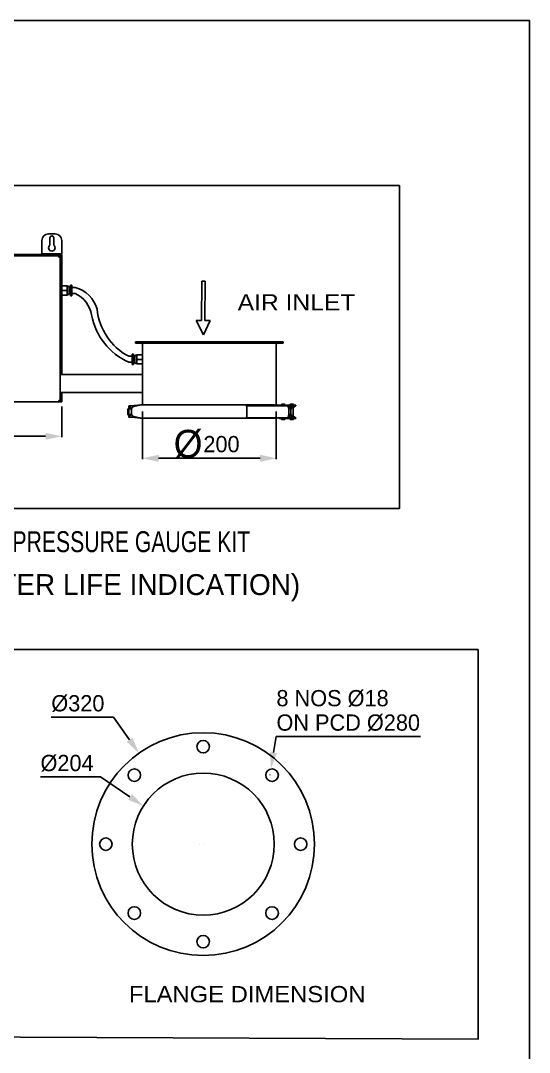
# Model space of a CAD drawing. Header units: millimetres. Extents: x 395 to 3386, y 0 to 2798.
# Drawn here: x 2655 to 3386, y 1317 to 2798 of the extents above; entities that cross this region are included whole.
import ezdxf
from ezdxf.enums import TextEntityAlignment as Align

# ---------------------------------------------------------------- set-up
doc = ezdxf.new("R2010")
doc.units = ezdxf.units.MM
doc.header["$LTSCALE"] = 217.8
doc.header["$PDMODE"] = 3
doc.header["$PDSIZE"] = 8
doc.layers.get('0').update_dxf_attribs({"linetype": 'CONTINUOUS'})
doc.layers.get('Defpoints').update_dxf_attribs({"linetype": 'CONTINUOUS'})
doc.styles.get("Standard").update_dxf_attribs({"font": 'taile.ttf'})
doc.dimstyles.new('DIMSTYLE_3', dxfattribs={"dimtxt": 23.333333, "dimasz": 23.333333, "dimexe": 1.5, "dimexo": 1, "dimtad": 1, "dimdsep": 46, "dimtxsty": 'Standard', "dimblk": '_FILLED', "dimblk1": '_FILLED', "dimblk2": '_FILLED', "dimcen": 0.09, "dimazin": 2, "dimtp": 0.01, "dimtm": 0.01, "dimtfac": 1, "dimtofl": 0, "dimtmove": 0, "dimatfit": 1, "dimldrblk": '_FILLED', "dimfxl": 1, "dimtolj": 1, "dimarcsym": 0})
doc.dimstyles.new('DIMSTYLE_5', dxfattribs={"dimtxt": 23.333333, "dimasz": 23.333333, "dimexe": 1.5, "dimexo": 1, "dimgap": 0.875, "dimtad": 1, "dimlfac": 1.05, "dimdsep": 46, "dimtxsty": 'Standard', "dimblk": '_FILLED', "dimblk1": '_FILLED', "dimblk2": '_FILLED', "dimcen": 0.09, "dimazin": 2, "dimtp": 0.01, "dimtm": 0.01, "dimtfac": 1, "dimtofl": 0, "dimtmove": 0, "dimatfit": 3, "dimldrblk": '_FILLED', "dimfxl": 1, "dimtolj": 1, "dimarcsym": 0})

# ---------------------------------------------------------------- blocks, each defined once
blk = doc.blocks.new('_FILLED')
at = {"color": 0, "linetype": 'ByBlock'}
blk.add_solid([(0, 0), (-1, 0.214), (-1, -0.214)], dxfattribs=at)
blk = doc.blocks.new('*D148')
at = {"color": 0, "linetype": 'Continuous', "lineweight": -2}
for p, q in [((2830.3, 2237), (2830.3, 2168.5)), ((3022.7, 2237), (3022.7, 2168.5)), ((2853.6, 2170), (2999.3, 2170))]:
    blk.add_line(p, q, dxfattribs=at)
at = {"layer": 'Defpoints', "color": 0}
for p in [(2830.3, 2238), (3022.7, 2238), (3022.7, 2170)]:
    blk.add_point(p, dxfattribs=at)
at = {"color": 0, "linetype": 'ByBlock', "lineweight": -2, "xscale": 23.3333333333, "yscale": 23.3333333333, "zscale": 23.3333333333, "rotation": 180}
blk.add_blockref('_FILLED', (2830.3, 2170), dxfattribs=at)
at = {"color": 0, "linetype": 'ByBlock', "lineweight": -2, "xscale": 23.3333333333, "yscale": 23.3333333333, "zscale": 23.3333333333}
blk.add_blockref('_FILLED', (3022.7, 2170), dxfattribs=at)
at = {"color": 0, "insert": (2943.9, 2202), "char_height": 23.33, "attachment_point": 2, "line_spacing_factor": 0.9}
blk.add_mtext('\\A1;200', dxfattribs=at)
blk = doc.blocks.new('*D149')
at = {"color": 0, "linetype": 'Continuous', "lineweight": -2}
for p, q in [((2472, 2244.6), (2472, 2200.1)), ((2714.3, 2244.6), (2714.3, 2200.1)), ((2495.3, 2201.6), (2691, 2201.6))]:
    blk.add_line(p, q, dxfattribs=at)
at = {"layer": 'Defpoints', "color": 0}
for p in [(2472, 2245.6), (2714.3, 2245.6), (2714.3, 2201.6)]:
    blk.add_point(p, dxfattribs=at)
at = {"color": 0, "linetype": 'ByBlock', "lineweight": -2, "xscale": 23.3333333333, "yscale": 23.3333333333, "zscale": 23.3333333333, "rotation": 180}
blk.add_blockref('_FILLED', (2472, 2201.6), dxfattribs=at)
at = {"color": 0, "linetype": 'ByBlock', "lineweight": -2, "xscale": 23.3333333333, "yscale": 23.3333333333, "zscale": 23.3333333333}
blk.add_blockref('_FILLED', (2714.3, 2201.6), dxfattribs=at)
at = {"color": 0, "insert": (2596.2, 2233.6), "char_height": 23.333, "attachment_point": 2, "line_spacing_factor": 0.9}
blk.add_mtext('\\A1;\\A1;254.5', dxfattribs=at)
blk = doc.blocks.new('ARROW_4_BL0', base_point=(1388, 1546.7))
at = {"color": 7, "linetype": 'Continuous'}
for p, q in [((1386.4, 1585.4), (1385.7, 1528.8)), ((1391, 1585.3), (1386.4, 1585.4)), ((1391, 1585.3), (1390.4, 1528.8)), ((1385.7, 1528.8), (1378, 1528.9)), ((1388.5, 1508.1), (1378, 1528.9)), ((1398, 1528.7), (1388.5, 1508.1)), ((1390.4, 1528.8), (1398, 1528.7))]:
    blk.add_line(p, q, dxfattribs=at)
blk = doc.blocks.new('*D225')
at = {"color": 0, "linetype": 'Continuous', "lineweight": -2}
for p in [(2699.3, 1798.1), (2811.8, 1765.7)]:
    blk.add_line(p, (2788.9, 1798.1), dxfattribs=at)
at = {"color": 0, "linetype": 'Continuous'}
for p, q in [((2917.5, 1615.9), (2917.7, 1615.9)), ((2917.6, 1615.8), (2917.6, 1616))]:
    blk.add_line(p, q, dxfattribs=at)
at = {"layer": 'Defpoints', "color": 0}
for p in [(2825.3, 1746.6), (3010, 1485.3)]:
    blk.add_point(p, dxfattribs=at)
at = {"color": 0, "linetype": 'ByBlock', "lineweight": -2, "xscale": 23.3333333333, "yscale": 23.3333333333, "zscale": 23.3333333333, "rotation": 305.2441018791058}
blk.add_blockref('_FILLED', (2825.3, 1746.6), dxfattribs=at)
at = {"color": 0, "insert": (2699.3, 1829.9), "char_height": 23.333, "attachment_point": 1, "line_spacing_factor": 0.9}
blk.add_mtext('\\A1;%%c{\\A1;320}', dxfattribs=at)
blk = doc.blocks.new('*D226')
at = {"color": 0, "linetype": 'Continuous', "lineweight": -2}
for p in [(3018.7, 1747.4), (3230, 1770.4)]:
    blk.add_line(p, (3022.3, 1770.4), dxfattribs=at)
at = {"color": 0, "linetype": 'Continuous'}
for p, q in [((3013.5, 1715.4), (3013.7, 1715.4)), ((3013.6, 1715.3), (3013.6, 1715.5))]:
    blk.add_line(p, q, dxfattribs=at)
at = {"layer": 'Defpoints', "color": 0}
for p in [(3015, 1724.3), (3012.2, 1706.5)]:
    blk.add_point(p, dxfattribs=at)
at = {"color": 0, "linetype": 'ByBlock', "lineweight": -2, "xscale": 23.3333333333, "yscale": 23.3333333333, "zscale": 23.3333333333, "rotation": 261.0734067153998}
blk.add_blockref('_FILLED', (3015, 1724.3), dxfattribs=at)
at = {"color": 0, "insert": (3022.9, 1837.2), "char_height": 23.333, "attachment_point": 1, "line_spacing_factor": 0.9}
blk.add_mtext('\\A1;8 NOS %%c18\\P{\\A1;ON PCD %%c280}', dxfattribs=at)
blk = doc.blocks.new('*D228')
at = {"color": 0, "linetype": 'Continuous', "lineweight": -2}
for p in [(2683.8, 1712.4), (2812.3, 1683.8)]:
    blk.add_line(p, (2770, 1712.4), dxfattribs=at)
at = {"color": 0, "linetype": 'Continuous'}
for p, q in [((2912.8, 1615.7), (2912.8, 1615.9)), ((2912.8, 1615.8), (2912.9, 1615.8))]:
    blk.add_line(p, q, dxfattribs=at)
at = {"layer": 'Defpoints', "color": 0}
for p in [(2831.7, 1670.7), (2994, 1560.9)]:
    blk.add_point(p, dxfattribs=at)
at = {"color": 0, "linetype": 'ByBlock', "lineweight": -2, "xscale": 23.3333333333, "yscale": 23.3333333333, "zscale": 23.3333333333, "rotation": 325.9280445766266}
blk.add_blockref('_FILLED', (2831.7, 1670.7), dxfattribs=at)
at = {"color": 0, "insert": (2760.1, 1744.1), "char_height": 23.33, "attachment_point": 3, "line_spacing_factor": 0.9}
blk.add_mtext('\\A1;%%c204', dxfattribs=at)

msp = doc.modelspace()

# ---------------------------------------------------------------- linework, layer by layer
at = {"linetype": 'Continuous'}
for p, q in [((394.9423, 2798.468), (3386.4612, 2798.468)), ((2704.8089, 2492.2306), (2695.2851, 2492.2306)), ((2685.7613, 2462.7068), (2685.7613, 2482.7068)), ((2697.1899, 2476.0938), (2697.1899, 2486.57)), ((2702.9041, 2486.57), (2702.9041, 2476.0938)), ((2714.3327, 2462.7068), (2714.3327, 2482.7068)), ((2475.0489, 2460.8021), (2711.2356, 2460.8021)), ((2613.7617, 2462.7068), (2714.3327, 2462.7068)), ((2713.3784, 2461.7545), (2613.7617, 2461.7545)), ((2655.3308, 2460.8973), (2655.3029, 2460.83)), ((2655.3308, 2460.8973), (2655.3308, 2461.7545)), ((2685.7613, 2463.6592), (2714.3327, 2463.6592)), ((2710.2851, 2458.8973), (2710.2851, 2460.8021)), ((2711.2356, 2459.8497), (2710.2851, 2459.8497)), ((2711.2356, 2460.8021), (2711.2356, 2459.8497)), ((2711.2375, 2458.8973), (2711.2375, 2459.8478)), ((2711.2375, 2459.8478), (2712.1899, 2459.8478)), ((2712.1899, 2459.8478), (2712.1899, 2252.2325)), ((2712.4279, 2460.8021), (2712.4279, 2461.7545)), ((2713.3803, 2460.8021), (2712.4279, 2460.8021)), ((2713.3784, 2462.7068), (2713.3784, 2461.7545)), ((2713.3803, 2290.4391), (2713.3803, 2461.7525)), ((2714.3327, 2461.7525), (2713.3803, 2461.7525)), ((2714.3327, 2461.7525), (2714.3327, 2290.4391)), ((2712.1899, 2458.8973), (2710.2851, 2458.8973)), ((2712.2851, 2442.0383), (2712.2177, 2442.0104)), ((2712.2851, 2430.0383), (2712.2177, 2430.0662)), ((2712.2851, 2442.0383), (2713.3327, 2442.0383)), ((2712.2851, 2430.0383), (2713.3327, 2430.0383)), ((2714.3327, 2417.7776), (2721.9518, 2417.7776)), ((2721.9518, 2404.4443), (2721.9518, 2417.7776)), ((2722.9041, 2417.2999), (2721.9518, 2417.2999)), ((2725.7613, 2415.3951), (2724.8089, 2415.3951)), ((2724.8089, 2415.3951), (2724.8089, 2406.8237)), ((2725.7613, 2406.8237), (2725.7613, 2415.3951)), ((2726.7137, 2415.157), (2725.7613, 2415.157)), ((2728.6184, 2418.7284), (2726.7137, 2418.7284)), ((2726.7137, 2418.7284), (2726.7137, 2403.4903)), ((2728.6184, 2403.4903), (2728.6184, 2418.7284)), ((2714.3327, 2411.1125), (2721.9518, 2411.1125)), ((2714.3327, 2404.4443), (2721.9518, 2404.4443)), ((2714.3327, 2404.4411), (2721.9518, 2404.4411)), ((2722.9041, 2404.9189), (2721.9518, 2404.9189)), ((2725.7613, 2406.8237), (2724.8089, 2406.8237)), ((2726.7137, 2407.0618), (2725.7613, 2407.0618)), ((2728.6184, 2403.4903), (2726.7137, 2403.4903)), ((2820.2851, 2336.9925), (3032.666, 2336.9925)), ((2820.2851, 2335.0878), (2820.2851, 2336.9925)), ((3032.666, 2335.0878), (2820.2851, 2335.0878)), ((2830.2851, 2286.236), (2830.2851, 2333.183)), ((3022.666, 2246.7487), (3022.666, 2333.183)), ((3032.666, 2335.0878), (3032.666, 2336.9925)), ((2815.4891, 2319.7141), (2815.4891, 2304.476)), ((2815.4891, 2319.7141), (2817.3939, 2319.7141)), ((2817.3939, 2304.476), (2817.3939, 2319.7141)), ((2817.3939, 2316.1427), (2818.3462, 2316.1427)), ((2818.3462, 2316.3808), (2818.3462, 2307.8093)), ((2818.3462, 2316.3808), (2819.2986, 2316.3808)), ((2819.2986, 2307.8093), (2819.2986, 2316.3808)), ((2821.2034, 2318.2855), (2822.1558, 2318.2855)), ((2822.1558, 2318.7628), (2822.1558, 2305.4295)), ((2830.2851, 2318.7628), (2822.1558, 2318.7628)), ((2830.2851, 2312.0972), (2822.1558, 2312.0972)), ((2815.4891, 2304.476), (2817.3939, 2304.476)), ((2817.3939, 2308.0474), (2818.3462, 2308.0474)), ((2818.3462, 2307.8093), (2819.2986, 2307.8093)), ((2821.2034, 2305.9046), (2822.1558, 2305.9046)), ((2830.2851, 2305.4295), (2822.1558, 2305.4295)), ((2712.2203, 2290.4391), (2830.3155, 2290.4391)), ((2830.2851, 2246.7487), (2830.2851, 2277.8015)), ((2712.1899, 2253.183), (2710.2851, 2253.183)), ((2710.2851, 2251.2783), (2710.2851, 2253.183)), ((2711.2356, 2252.2306), (2710.2851, 2252.2306)), ((2711.2356, 2251.2783), (2711.2356, 2252.2306)), ((2711.2375, 2252.2325), (2711.2375, 2253.183)), ((2712.1899, 2252.2325), (2711.2375, 2252.2325)), ((2712.1899, 2264.4028), (2830.2851, 2264.4028)), ((2712.2851, 2255.7564), (2712.2177, 2255.7843)), ((2712.2851, 2255.7564), (2713.3327, 2255.7564)), ((2713.3803, 2251.2783), (2713.3803, 2264.4028)), ((2714.3327, 2264.4028), (2714.3327, 2251.2783)), ((2471.9518, 2251.2783), (2714.3327, 2251.2783)), ((2809.4449, 2240.0623), (2809.4449, 2233.3957)), ((2810.684, 2243.5469), (2810.684, 2245.0707)), ((2810.7006, 2245.07), (2810.9354, 2245.07)), ((2810.9242, 2243.5462), (2810.7006, 2243.5462)), ((2810.9223, 2233.3957), (2810.9223, 2240.0623)), ((2812.2372, 2245.153), (2810.9545, 2245.0702)), ((2811.462, 2243.7718), (2814.4177, 2239.9851)), ((2811.5118, 2244.4865), (2813.9325, 2241.6487)), ((2811.5787, 2243.0921), (2812.6899, 2242.1987)), ((2812.2673, 2242.5385), (2811.8457, 2242.5385)), ((2811.8457, 2241.0147), (2813.6141, 2241.0147)), ((2814.7974, 2245.3266), (2812.2372, 2245.153)), ((2814.4756, 2234.3002), (2814.4756, 2240.0303)), ((2815.8142, 2245.3961), (2814.7974, 2245.3266)), ((2818.3554, 2245.5718), (2815.8142, 2245.3961)), ((2828.3187, 2246.5977), (2817.9152, 2244.3089)), ((2820.4314, 2245.7174), (2818.3554, 2245.5718)), ((2828.3186, 2246.5976), (2824.0488, 2245.6574)), ((2827.8523, 2246.5492), (2827.6909, 2246.5281)), ((2827.8525, 2246.5473), (2827.9672, 2246.5625)), ((2828.0814, 2246.5455), (2827.8636, 2246.4975)), ((3020.0866, 2246.7487), (2829.066, 2246.7487)), ((2830.2851, 2246.8758), (2830.0532, 2246.8758)), ((2980.059, 2245.3509), (3050.7607, 2245.3509)), ((2980.059, 2244.208), (2980.059, 2245.3509)), ((2980.0591, 2244.208), (2980.1916, 2244.208)), ((2980.1916, 2244.2082), (2980.1916, 2229.3287)), ((2980.4114, 2244.208), (2980.4114, 2229.3509)), ((3020.0866, 2246.7487), (3026.1888, 2245.3509)), ((3021.7528, 2246.7487), (3021.6745, 2246.385)), ((3021.7528, 2246.7487), (3023.9458, 2246.7487)), ((3026.8507, 2245.6013), (3021.7528, 2246.7487)), ((3023.9458, 2246.7487), (3026.8507, 2246.1096)), ((3026.8507, 2246.4937), (3050.7607, 2246.4937)), ((3026.8507, 2246.4937), (3026.8507, 2245.3509)), ((3029.946, 2246.6842), (3029.946, 2246.5414)), ((3029.946, 2246.5414), (3029.9599, 2246.5077)), ((3030.8983, 2247.6366), (3034.2317, 2247.6366)), ((3035.1841, 2246.5414), (3035.1701, 2246.5077)), ((3035.1841, 2246.6842), (3035.1841, 2246.5414)), ((3049.4944, 2243.9332), (3039.922, 2243.9332)), ((3039.9354, 2245.3033), (3039.9493, 2245.3369)), ((3039.9354, 2243.7336), (3039.9354, 2245.3033)), ((3040.0389, 2242.9931), (3043.983, 2242.9931)), ((3044.9196, 2241.3509), (3040.4901, 2241.3509)), ((3040.537, 2240.9805), (3040.537, 2232.5784)), ((3040.6645, 2242.4937), (3040.8602, 2242.4937)), ((3040.8602, 2241.5646), (3040.8602, 2242.4937)), ((3043.983, 2241.5646), (3040.8602, 2241.5646)), ((3042.4274, 2246.8747), (3042.4274, 2246.7318)), ((3042.4274, 2246.7318), (3042.4413, 2246.6982)), ((3042.4413, 2246.6982), (3042.475, 2246.6842)), ((3047.6178, 2246.6842), (3042.475, 2246.6842)), ((3043.3658, 2246.6703), (3043.3321, 2246.6842)), ((3043.3797, 2246.6366), (3043.3658, 2246.6703)), ((3043.3797, 2247.8271), (3046.7131, 2247.8271)), ((3043.3797, 2246.4937), (3043.3797, 2246.6366)), ((3043.3797, 2242.9931), (3043.3797, 2243.9332)), ((3043.3797, 2232.9931), (3043.3797, 2241.3509)), ((3043.983, 2241.5646), (3043.983, 2242.9931)), ((3043.983, 2242.4937), (3044.919, 2242.4937)), ((3044.9196, 2241.3509), (3044.9196, 2242.4937)), ((3046.7131, 2246.6366), (3046.727, 2246.6703)), ((3046.7131, 2246.4937), (3046.7131, 2246.6366)), ((3046.7131, 2229.6475), (3046.7131, 2243.9332)), ((3046.727, 2246.6703), (3046.7607, 2246.6842)), ((3047.6515, 2246.6982), (3047.6178, 2246.6842)), ((3047.6654, 2246.7318), (3047.6515, 2246.6982)), ((3047.6654, 2246.8747), (3047.6654, 2246.7318)), ((3049.4944, 2243.9332), (3049.4944, 2245.3509)), ((3050.7607, 2246.4937), (3050.7607, 2245.3509)), ((2810.6814, 2229.2598), (2810.6814, 2230.7836)), ((2810.6981, 2230.7843), (2810.9342, 2230.7843)), ((2810.9305, 2229.2605), (2810.6981, 2229.2605)), ((2811.8418, 2229.2034), (2811.4147, 2229.2312)), ((2814.4756, 2234.4273), (2811.462, 2230.9468)), ((2811.4659, 2231.2029), (2812.5661, 2232.222)), ((2811.5669, 2229.792), (2814.0622, 2232.1905)), ((2812.0958, 2229.1867), (2811.7765, 2229.2076)), ((2812.7577, 2232.4433), (2811.8457, 2232.4433)), ((2814.3839, 2229.0318), (2816.6597, 2228.8758)), ((2828.3383, 2227.7285), (2817.9152, 2230.0216)), ((2824.1445, 2228.226), (2826.5575, 2227.9065)), ((2826.6025, 2228.1105), (2828.0812, 2227.7851)), ((2828.0811, 2227.7851), (2828.1961, 2227.7598)), ((2829.0653, 2227.5818), (3023.9458, 2227.5818)), ((2980.059, 2229.3287), (2980.1916, 2229.3287)), ((2980.059, 2228.208), (2980.059, 2229.3287)), ((2980.059, 2228.208), (3050.7607, 2228.208)), ((2980.0814, 2229.3509), (2980.1916, 2229.3509)), ((3022.8204, 2228.208), (3020.0866, 2227.5818)), ((3021.6745, 2227.9455), (3021.7528, 2227.5818)), ((3021.7528, 2227.5818), (3024.5352, 2228.208)), ((3023.9458, 2227.5818), (3026.7923, 2228.208)), ((3026.8507, 2228.208), (3026.8507, 2227.0652)), ((3026.8507, 2227.0652), (3050.7607, 2227.0652)), ((3030.1841, 2226.8271), (3030.198, 2226.8607)), ((3030.1841, 2225.7795), (3030.1841, 2226.8271)), ((3030.198, 2225.7458), (3030.1841, 2225.7795)), ((3030.198, 2226.8607), (3030.2317, 2226.8747)), ((3030.2317, 2225.7318), (3030.198, 2225.7458)), ((3030.2317, 2226.8747), (3034.8983, 2226.8747)), ((3034.8983, 2225.7318), (3030.2317, 2225.7318)), ((3030.8844, 2226.8886), (3030.8507, 2226.8747)), ((3030.8983, 2226.9223), (3030.8844, 2226.8886)), ((3030.8983, 2226.9223), (3030.8983, 2227.0652)), ((3034.2317, 2226.9223), (3034.2317, 2227.0652)), ((3034.2317, 2226.9223), (3034.2456, 2226.8886)), ((3034.2456, 2226.8886), (3034.2793, 2226.8747)), ((3034.932, 2226.8607), (3034.8983, 2226.8747)), ((3034.8983, 2225.7318), (3034.932, 2225.7458)), ((3034.946, 2226.8271), (3034.932, 2226.8607)), ((3034.932, 2225.7458), (3034.946, 2225.7795)), ((3034.946, 2225.7795), (3034.946, 2226.8271)), ((3039.9236, 2229.6475), (3049.4944, 2229.6475)), ((3040.6021, 2229.7318), (3039.9283, 2229.7318)), ((3040.0942, 2230.8747), (3040.6021, 2230.8747)), ((3040.1404, 2231.053), (3040.1501, 2231.0866)), ((3044.9196, 2231.0652), (3040.1439, 2231.0652)), ((3040.4901, 2232.208), (3040.8602, 2232.208)), ((3040.537, 2232.9931), (3043.983, 2232.9931)), ((3040.6357, 2230.8607), (3040.6021, 2230.8747)), ((3040.6021, 2229.7318), (3040.6357, 2229.7458)), ((3040.6497, 2230.8271), (3040.6357, 2230.8607)), ((3040.6357, 2229.7458), (3040.6497, 2229.7795)), ((3040.6497, 2229.7795), (3040.6497, 2230.8271)), ((3040.8602, 2231.5646), (3040.8602, 2232.208)), ((3043.983, 2231.5646), (3040.8602, 2231.5646)), ((3042.6654, 2227.0175), (3042.6794, 2227.0512)), ((3042.6654, 2225.9699), (3042.6654, 2227.0175)), ((3042.6794, 2225.9363), (3042.6654, 2225.9699)), ((3042.7131, 2225.9223), (3042.6794, 2225.9363)), ((3047.3797, 2225.9223), (3042.7131, 2225.9223)), ((3043.3797, 2229.6475), (3043.3797, 2231.0652)), ((3043.983, 2231.5646), (3043.983, 2232.9931)), ((3043.983, 2232.208), (3044.919, 2232.208)), ((3044.9196, 2231.0652), (3044.9196, 2232.208)), ((3047.3797, 2225.9223), (3047.4134, 2225.9363)), ((3047.4274, 2227.0175), (3047.4134, 2227.0512)), ((3047.4134, 2225.9363), (3047.4274, 2225.9699)), ((3047.4274, 2225.9699), (3047.4274, 2227.0175)), ((3049.4944, 2228.2189), (3049.4944, 2229.6475)), ((3050.7607, 2228.208), (3050.7607, 2227.0652))]:
    msp.add_line(p, q, dxfattribs=at)
at = {"color": 7}
for p, q in [((3386.4612, 0), (3386.4612, 2798.468)), ((2728.6184, 2415.3806), (2733.6184, 2415.3806)), ((2728.6184, 2406.7982), (2733.6184, 2406.7982)), ((2733.6184, 2406.7982), (2730.9586, 2406.7982)), ((2815.4891, 2316.4388), (2810.4891, 2316.4388)), ((2815.4891, 2307.8185), (2810.4891, 2307.8185)), ((2830.2851, 2277.8015), (2830.2851, 2286.236))]:
    msp.add_line(p, q, dxfattribs=at)
msp.add_line((1887.0313, 1895.5995), (3312.6528, 1895.5995))
msp.add_lwpolyline([(1990.3024, 2561.6014), (3199.6899, 2561.6014), (3199.6899, 2097.9221), (1990.3024, 2097.9221)], close=True, dxfattribs=at)
at = {"linetype": 'Continuous'}
for points in [[(2811.7765, 2245.1229), (2811.5593, 2245.1101), (2811.3421, 2245.0991), (2811.1247, 2245.0898), (2810.9561, 2245.0839)], [(2827.9672, 2246.5625), (2823.8011, 2246.0444), (2823.1966, 2245.973), (2822.6092, 2245.9086), (2822.0387, 2245.8511), (2821.4858, 2245.8002), (2820.9505, 2245.7558), (2820.526, 2245.7242)], [(3039.9107, 2244.2289), (3039.9061, 2244.3111), (3039.885, 2244.4484), (3039.848, 2244.5806), (3039.7949, 2244.7084), (3039.7266, 2244.8291), (3039.6449, 2244.9399), (3039.5498, 2245.0407), (3039.4432, 2245.1293), (3039.3275, 2245.2039), (3039.2027, 2245.2644), (3039.0716, 2245.3094), (3038.9372, 2245.338), (3038.7992, 2245.3504), (3038.7708, 2245.3509)], [(3040.0388, 2242.941), (3040.0088, 2243.1116), (3039.9817, 2243.2942), (3039.958, 2243.4878), (3039.9384, 2243.6916), (3039.9233, 2243.9045), (3039.9135, 2244.1252), (3039.9108, 2244.2292)], [(3040.1505, 2242.4709), (3040.1386, 2242.5121), (3040.1044, 2242.6407), (3040.0708, 2242.7839), (3040.0388, 2242.941)], [(2810.952, 2229.2468), (2811.1247, 2229.2407), (2811.3421, 2229.2314), (2811.5593, 2229.2204), (2811.7765, 2229.2076)], [(2812.097, 2229.1866), (2813.362, 2229.1015), (2813.7259, 2229.0767), (2814.3837, 2229.0318)], [(2816.6597, 2228.8758), (2818.9996, 2228.7131), (2819.5042, 2228.6777), (2819.9893, 2228.6436)], [(2820.0985, 2228.6357), (2820.7012, 2228.5901), (2821.3426, 2228.5352), (2822.0078, 2228.4716), (2822.6971, 2228.399), (2823.4093, 2228.3172), (2824.1445, 2228.226)], [(3038.8284, 2228.2097), (3038.9658, 2228.2256), (3039.0993, 2228.2575), (3039.2289, 2228.3057), (3039.3519, 2228.3691), (3039.4655, 2228.4464), (3039.5697, 2228.5373), (3039.6622, 2228.6402), (3039.741, 2228.7526), (3039.8063, 2228.8747), (3039.8563, 2229.0034), (3039.8902, 2229.1361), (3039.9082, 2229.2736), (3039.9107, 2229.3313)], [(3039.9108, 2229.3311), (3039.915, 2229.479), (3039.9273, 2229.7191), (3039.9457, 2229.9505), (3039.9696, 2230.1712), (3039.9981, 2230.3791), (3040.0304, 2230.5728), (3040.0657, 2230.7511), (3040.1027, 2230.9115), (3040.1404, 2231.053)]]:
    msp.add_lwpolyline(points, dxfattribs=at)
msp.add_lwpolyline([(3312.6444, 1895.5995), (3312.831, 1335.7473), (1887.0313, 1342.0225), (1887.0313, 1895.5995)])
for centre, radius in [((2917.6322, 1615.9297), 160), ((2917.6322, 1755.9297), 9), ((2818.6373, 1714.9246), 9), ((3016.6272, 1714.9246), 9), ((2777.6322, 1615.9297), 9), ((3057.6322, 1615.9297), 9), ((2818.6373, 1516.9347), 9), ((3016.6272, 1516.9347), 9), ((2917.6322, 1475.9297), 9)]:
    msp.add_circle(centre, radius, dxfattribs=at)
at = {"color": 7}
msp.add_circle((2917.7222, 1615.9297), 102, dxfattribs=at)
at = {"linetype": 'Continuous'}
for centre, radius, start, end in [((2695.2851, 2482.7068), 9.5238, 90, 180), ((2700.047, 2486.57), 2.8571, 0, 180), ((2704.8089, 2482.7068), 9.5238, 0, 90), ((2700.047, 2472.2843), 4.7619, 126.8698976, 53.1301024), ((2722.9041, 2415.3951), 1.9048, 0, 90), ((2722.9041, 2406.8237), 1.9048, 270, 0), ((2828.3803, 2333.183), 1.9048, 0, 90), ((3024.5708, 2333.183), 1.9048, 90, 180), ((2821.2034, 2316.3808), 1.9048, 90, 180), ((2821.2034, 2307.8093), 1.9048, 180, 270), ((2807.1534, 2238.959), 6.0393, 45.1167449, 46.0147754), ((2812.8807, 2244.7152), 2.0807, 225.223624, 231.2656477), ((2818.8565, 2240.0303), 4.381, 102.4074185, 180), ((2822.1643, 2246.446), 0.6124, 280.6350115, 281.1479602), ((2828.0992, 2245.3197), 1.248, 91.10446, 91.6232371), ((2843.123, 2179.3229), 68.8844, 102.2877849, 102.4106244), ((3030.8983, 2246.6842), 0.9524, 90, 180), ((3034.2317, 2246.6842), 0.9524, 0, 90), ((3041.0902, 2243.4613), 1.151, 202.0113059, 204.0089865), ((3041.0621, 2243.4479), 1.1198, 203.9651773, 211.5283993), ((3040.9755, 2243.3948), 1.0182, 211.5298859, 216.9886267), ((3043.3797, 2246.8747), 0.9524, 90, 180), ((3046.7131, 2246.8747), 0.9524, 0, 90), ((2810.8852, 2226.677), 2.584, 88.1081106, 88.2352168), ((2811.8501, 2233.2674), 2.3485, 250.6728709, 254.5284997), ((2811.8954, 2229.4569), 1.5079, 117.1088794, 119.1031325), ((2809.4288, 2232.7383), 2.5316, 314.032492, 315.6378964), ((2812.3281, 2228.5036), 2.5551, 111.8370779, 112.3377013), ((2818.8565, 2234.3002), 4.381, 180, 257.5925815), ((2828.107, 2226.6757), 1.078, 77.6095742, 79.0871305), ((3051.1085, 2227.8468), 11.4272, 163.1324268, 163.5304147)]:
    msp.add_arc(centre, radius, start, end, dxfattribs=at)
at = {"color": 7}
for centre, radius, start, end in [((2722.197, 2372.4939), 44.3814, 15.0354224, 75.0872615), ((2715.8426, 2368.8369), 41.9171, 9.6444247, 64.908142), ((2849.3208, 2393.1638), 93.7641, 190.6350231, 245.5346702), ((2851.7311, 2393.2249), 87.1608, 186.0706989, 241.7596776)]:
    msp.add_arc(centre, radius, start, end, dxfattribs=at)
at = {"linetype": 'Continuous'}
for start_param, end_param in [(1.412582041, 1.543586836), (6.520906584, 7.34867517)]:
    msp.add_ellipse((2828.2065, 2246.4835), major_axis=(1.9047, 0.3813), ratio=0.048508245, start_param=start_param, end_param=end_param, dxfattribs=at)
for points, knots in [([(2811.8457, 2242.5385), (2811.5331, 2242.5385), (2810.898, 2242.4082), (2810.1, 2241.8543), (2809.5686, 2241.0315), (2809.4449, 2240.384), (2809.4449, 2240.0623)], [0, 0, 0, 0, 0.246419059, 0.494949637, 0.746438441, 1, 1, 1, 1]), ([(2810.7006, 2245.07), (2810.6964, 2245.07), (2810.6929, 2245.0715), (2810.684, 2245.0695), (2810.684, 2245.0709)], [0, 0, 0, 0, 0.74779357, 1, 1, 1, 1]), ([(2810.684, 2243.547), (2810.684, 2243.5456), (2810.6929, 2243.5476), (2810.6964, 2243.5462), (2810.7006, 2243.5462)], [0, 0, 0, 0, 0.252194388, 1, 1, 1, 1]), ([(2810.9223, 2240.0623), (2810.9223, 2240.1861), (2810.9699, 2240.4351), (2811.1743, 2240.7515), (2811.4812, 2240.9646), (2811.7255, 2241.0147), (2811.8457, 2241.0147)], [0, 0, 0, 0, 0.253582046, 0.505050294, 0.753560824, 1, 1, 1, 1]), ([(2810.9242, 2243.5462), (2810.934, 2243.5462), (2810.9587, 2243.5468), (2810.9833, 2243.5477), (2810.9982, 2243.5483)], [0, 0, 0, 0, 0.397164559, 1, 1, 1, 1]), ([(2810.9562, 2245.0703), (2810.9522, 2245.0702), (2810.9461, 2245.0703), (2810.9399, 2245.0698), (2810.9377, 2245.0702)], [0, 0, 0, 0, 0.641651594, 1, 1, 1, 1]), ([(2811.2298, 2243.9195), (2811.1933, 2243.9371), (2811.0869, 2243.9944), (2810.9758, 2244.0684), (2810.9396, 2244.1422)], [0, 0, 0, 0, 0.330092836, 1, 1, 1, 1]), ([(2810.9562, 2245.0703), (2811.0301, 2245.0721), (2811.1948, 2244.8607), (2811.3368, 2244.7138), (2811.4269, 2244.5925)], [0, 0, 0, 0, 0.328629332, 1, 1, 1, 1]), ([(2811.0921, 2243.5163), (2811.0757, 2243.5259), (2811.046, 2243.5412), (2811.0125, 2243.5488), (2810.9982, 2243.5483)], [0, 0, 0, 0, 0.569145926, 1, 1, 1, 1]), ([(2811.3475, 2243.3044), (2811.3233, 2243.3278), (2811.2427, 2243.4033), (2811.1586, 2243.4774), (2811.0921, 2243.5163)], [0, 0, 0, 0, 0.303912118, 1, 1, 1, 1]), ([(2813.9325, 2241.6487), (2813.9676, 2241.6077), (2814.0836, 2241.5428), (2814.2527, 2241.6458), (2814.3989, 2241.7734), (2814.4986, 2241.8745), (2814.5494, 2241.9262)], [0, 0, 0, 0, 0.213551842, 0.443495169, 0.713181318, 1, 1, 1, 1]), ([(2814.5494, 2241.9262), (2814.5454, 2241.7996), (2814.5312, 2241.3338), (2814.5164, 2240.868), (2814.5056, 2240.5289)], [0, 0, 0, 0, 0.271928758, 1, 1, 1, 1]), ([(2827.9672, 2246.5625), (2827.9836, 2246.5635), (2828.0158, 2246.5654), (2828.048, 2246.5668), (2828.0638, 2246.5673)], [0, 0, 0, 0, 0.510212573, 1, 1, 1, 1]), ([(2828.4629, 2246.6292), (2828.6039, 2246.6599), (2828.8046, 2246.6951), (2829.0053, 2246.7487), (2829.066, 2246.7487)], [0, 0, 0, 0, 0.704038404, 1, 1, 1, 1]), ([(2980.4114, 2244.208), (2980.4114, 2244.3567), (2980.3991, 2244.6271), (2980.3475, 2244.9966), (2980.2894, 2245.2068), (2980.2279, 2245.3509), (2980.1915, 2245.3509)], [0, 0, 0, 0, 0.376694951, 0.694856729, 0.907889571, 1, 1, 1, 1]), ([(3040.1622, 2242.7822), (3040.1962, 2242.7371), (3040.3267, 2242.5907), (3040.5242, 2242.4951), (3040.6645, 2242.4937)], [0, 0, 0, 0, 0.286835237, 1, 1, 1, 1]), ([(2809.4449, 2233.3957), (2809.4449, 2233.1404), (2809.5223, 2232.6278), (2809.8604, 2231.9334), (2810.3883, 2231.3774), (2810.8375, 2231.1338), (2811.0728, 2231.0513)], [0, 0, 0, 0, 0.252704043, 0.504033367, 0.753151102, 1, 1, 1, 1]), ([(2810.6981, 2230.7843), (2810.6939, 2230.7843), (2810.6904, 2230.7829), (2810.6815, 2230.7849), (2810.6814, 2230.7835)], [0, 0, 0, 0, 0.747810403, 1, 1, 1, 1]), ([(2810.6814, 2229.2597), (2810.6815, 2229.2611), (2810.6904, 2229.259), (2810.6939, 2229.2605), (2810.6981, 2229.2605)], [0, 0, 0, 0, 0.252179175, 1, 1, 1, 1]), ([(2810.712, 2229.2569), (2810.7044, 2229.2573), (2810.6979, 2229.2607), (2810.6814, 2229.2571), (2810.6814, 2229.2597)], [0, 0, 0, 0, 0.74802678, 1, 1, 1, 1]), ([(2811.8457, 2232.4433), (2811.7255, 2232.4433), (2811.4812, 2232.4934), (2811.1743, 2232.7065), (2810.9699, 2233.0229), (2810.9223, 2233.2719), (2810.9223, 2233.3957)], [0, 0, 0, 0, 0.246439076, 0.494949579, 0.746417851, 1, 1, 1, 1]), ([(2810.9305, 2229.2605), (2810.9354, 2229.2605), (2810.9468, 2229.2603), (2810.9583, 2229.26), (2810.9648, 2229.2598)], [0, 0, 0, 0, 0.425099554, 1, 1, 1, 1]), ([(2810.9856, 2230.7831), (2810.9755, 2230.7835), (2810.9584, 2230.784), (2810.9412, 2230.7843), (2810.9342, 2230.7843)], [0, 0, 0, 0, 0.586842771, 1, 1, 1, 1]), ([(2810.9396, 2230.5828), (2810.9476, 2230.5994), (2811.0045, 2230.6815), (2811.0919, 2230.7353), (2811.162, 2230.7744)], [0, 0, 0, 0, 0.187152887, 1, 1, 1, 1]), ([(2811.1705, 2229.3793), (2811.1504, 2229.3616), (2811.0911, 2229.3143), (2811.0219, 2229.2579), (2810.9706, 2229.2596)], [0, 0, 0, 0, 0.342689001, 1, 1, 1, 1]), ([(2810.9856, 2230.7831), (2810.9983, 2230.7827), (2811.0795, 2230.8074), (2811.1384, 2230.87), (2811.1884, 2230.9182)], [0, 0, 0, 0, 0.155362004, 1, 1, 1, 1]), ([(2811.4394, 2229.6578), (2811.4155, 2229.6298), (2811.3303, 2229.5329), (2811.2398, 2229.4402), (2811.1705, 2229.3793)], [0, 0, 0, 0, 0.285184325, 1, 1, 1, 1]), ([(2811.462, 2230.9468), (2811.4489, 2230.9317), (2811.4331, 2230.9033), (2811.3928, 2230.8857), (2811.3807, 2230.8929)], [0, 0, 0, 0, 0.586962482, 1, 1, 1, 1]), ([(2816.2872, 2230.757), (2816.0901, 2230.8861), (2815.7055, 2231.1521), (2815.1198, 2231.5987), (2814.6972, 2231.975), (2814.1951, 2232.3165), (2814.0623, 2232.1906)], [0, 0, 0, 0, 0.264194045, 0.53056273, 0.794863333, 1, 1, 1, 1]), ([(2827.7895, 2227.7717), (2827.6979, 2227.7779), (2827.2861, 2227.8121), (2826.876, 2227.8643), (2826.5575, 2227.9065)], [0, 0, 0, 0, 0.222235575, 1, 1, 1, 1]), ([(2829.0653, 2227.5818), (2828.993, 2227.5818), (2828.7512, 2227.6487), (2828.5092, 2227.691), (2828.3383, 2227.7285)], [0, 0, 0, 0, 0.2925539, 1, 1, 1, 1]), ([(2980.1915, 2228.208), (2980.2279, 2228.208), (2980.2892, 2228.3523), (2980.3476, 2228.5623), (2980.3991, 2228.9319), (2980.4114, 2229.2022), (2980.4114, 2229.3509)], [0, 0, 0, 0, 0.092236133, 0.305181082, 0.623284765, 1, 1, 1, 1])]:
    msp.add_open_spline(points, degree=3, knots=knots, dxfattribs=at)
for points in [[(2810.9562, 2245.0703), (2811.2477, 2245.0887), (2811.5393, 2245.1074), (2811.8309, 2245.1264)], [(2811.3685, 2243.8588), (2811.3216, 2243.8774), (2811.2752, 2243.8974), (2811.2298, 2243.9195)], [(2811.3685, 2243.8588), (2811.4095, 2243.8424), (2811.44, 2243.8022), (2811.4594, 2243.7625)], [(2811.5117, 2244.4865), (2811.4824, 2244.5208), (2811.4529, 2244.5554), (2811.4288, 2244.5936)], [(2828.3186, 2246.5976), (2828.2392, 2246.5802), (2828.1577, 2246.5715), (2828.0764, 2246.568)], [(3040.4901, 2241.3509), (3040.4059, 2241.7318), (3040.2612, 2242.0969), (3040.1506, 2242.471)], [(3040.537, 2240.9805), (3040.5377, 2241.1049), (3040.5169, 2241.2294), (3040.4901, 2241.3509)], [(2811.2083, 2230.7991), (2811.2568, 2230.824), (2811.3066, 2230.8463), (2811.357, 2230.867)], [(2811.2387, 2230.9682), (2811.2783, 2231.0086), (2811.3168, 2231.0499), (2811.355, 2231.0916)], [(2811.4659, 2231.2029), (2811.4278, 2231.1676), (2811.389, 2231.1322), (2811.3582, 2231.0903)], [(2811.4391, 2229.6573), (2811.4798, 2229.7043), (2811.5211, 2229.7518), (2811.5706, 2229.7894)], [(2828.0751, 2227.758), (2827.9798, 2227.7605), (2827.8846, 2227.7654), (2827.7895, 2227.7717)], [(2828.0751, 2227.758), (2828.1541, 2227.756), (2828.2335, 2227.7491), (2828.3111, 2227.7341)], [(3040.1729, 2231.1625), (3040.2786, 2231.5111), (3040.4115, 2231.8524), (3040.4901, 2232.208)], [(3040.4901, 2232.208), (3040.5169, 2232.3295), (3040.5377, 2232.454), (3040.537, 2232.5784)]]:
    msp.add_open_spline(points, degree=3, dxfattribs=at)

# ---------------------------------------------------------------- block references
msp.add_blockref('ARROW_4_BL0', (2917.4889, 2385.7074), dxfattribs=at)

# ---------------------------------------------------------------- texts
for s, height, width, p, p2 in [('AIR INLET', 23.33333, 1.18036, (2967.2204, 2382.3434), (3136.2736, 2382.3434)), ('FLANGE DIMENSION', 23.333333, 1.104685, (2810.823, 1388.8493), (3150.836, 1388.8493))]:
    msp.add_text(s, height=height, dxfattribs=dict(at, width=width)).set_placement(p, p2, align=Align.FIT)
at = {"width": 0.805734}
msp.add_text('OPTIONAL DIFFERENTIAL PRESSURE GAUGE KIT', height=30, dxfattribs=at).set_placement((2256.0177, 2035.2324), (2985.207, 2035.2324), align=Align.FIT)
at = {"color": 7, "insert": (2875.1022, 2210.8368), "char_height": 40, "width": 38.230276, "attachment_point": 1}
msp.add_mtext('%%C', dxfattribs=at)
at = {"insert": (2065.1462, 2003.6376), "char_height": 30, "width": 1478.20149, "attachment_point": 1}
msp.add_mtext('(USEFUL FOR FLOW AND FILTER LIFE INDICATION)', dxfattribs=at)

# ---------------------------------------------------------------- dimensions: what is measured, and where the dimension line sits
at = {"linetype": 'Continuous'}
dim = msp.add_linear_dim(base=(2714.3327, 2201.631), p1=(2471.9518, 2245.6116), p2=(2714.3327, 2245.6116), text='\\A1;<>', dimstyle='DIMSTYLE_5', override={"dimtxsty": 'Standard'}, dxfattribs=at)
dim.commit()
dim.dimension.update_dxf_attribs({"geometry": '*D149', "text_midpoint": (2596.1937, 2201.631), "dimtype": 160})
dim = msp.add_linear_dim(base=(3022.666, 2170.0152), p1=(2830.2851, 2237.9925), p2=(3022.666, 2237.9925), text='200', dimstyle='DIMSTYLE_5', dxfattribs=at)
dim.commit()
dim.dimension.update_dxf_attribs({"geometry": '*D148', "text_midpoint": (2943.9395, 2170.0152), "dimtype": 160})
dim = msp.add_diameter_dim_2p(p1=(3012.241, 1706.5447), p2=(3015.034, 1724.3267), text='8 NOS %%c18\\P{\\A1;ON PCD %%c280}', dimstyle='DIMSTYLE_3', override={"dimtih": 1, "dimtoh": 1, "dimpost": '<>', "dimtxsty": 'Standard'}, dxfattribs=at)
dim.commit()
dim.dimension.update_dxf_attribs({"geometry": '*D226', "text_midpoint": (3126.4439, 1804.1087)})
for p1, p2, text, picture, middle in [((3009.962, 1485.2575), (2825.3024, 1746.6018), '%%c{\\A1;320}', '*D225', (2737.3202, 1798.136)), ((2994.0265, 1560.8917), (2831.6729, 1670.6975), '%%c204', '*D228', (2721.9275, 1712.3924))]:
    dim = msp.add_diameter_dim_2p(p1=p1, p2=p2, text=text, dimstyle='DIMSTYLE_3', override={"dimtih": 1, "dimtoh": 1, "dimpost": '<>', "dimtxsty": 'Standard'}, dxfattribs=at)
    dim.commit()
    dim.dimension.update_dxf_attribs({"geometry": picture, "text_midpoint": middle, "dimtype": 163})

doc.saveas('drawing.dxf')
